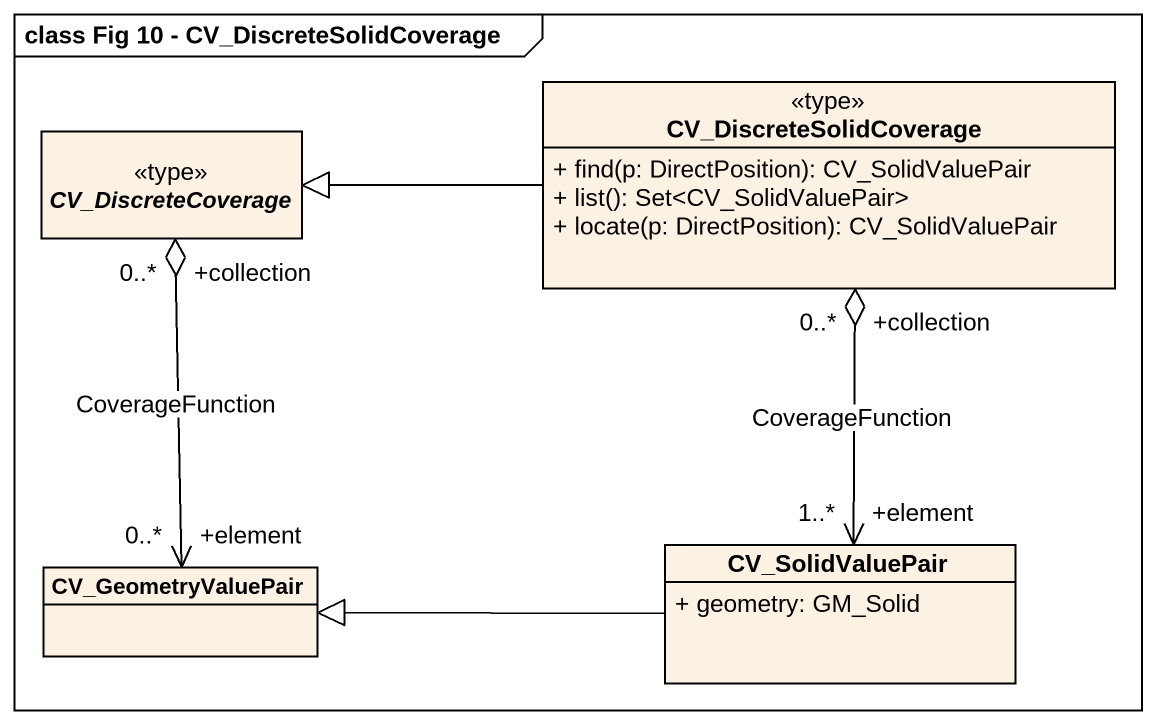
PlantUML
@startuml
mainframe class Fig 10 - CV_DiscreteSolidCoverage
hide circle
hide empty members
skinparam classAttributeIconSize 0
class CV_DiscreteSolidCoverage <<type>> {
  + find(p: DirectPosition): CV_SolidValuePair
  + list(): Set<CV_SolidValuePair>
  + locate(p: DirectPosition): CV_SolidValuePair
}
abstract class CV_DiscreteCoverage <<type>>
class CV_GeometryValuePair
class CV_SolidValuePair {
  + geometry: GM_Solid
}
CV_DiscreteSolidCoverage -left-|> CV_DiscreteCoverage
CV_GeometryValuePair "+element\n0..*" <-up-o "+collection\n0..*" CV_DiscreteCoverage : CoverageFunction
CV_SolidValuePair "+element\n1..*" <-up-o "+collection\n0..*" CV_DiscreteSolidCoverage : CoverageFunction
CV_SolidValuePair -left-|> CV_GeometryValuePair
@enduml
